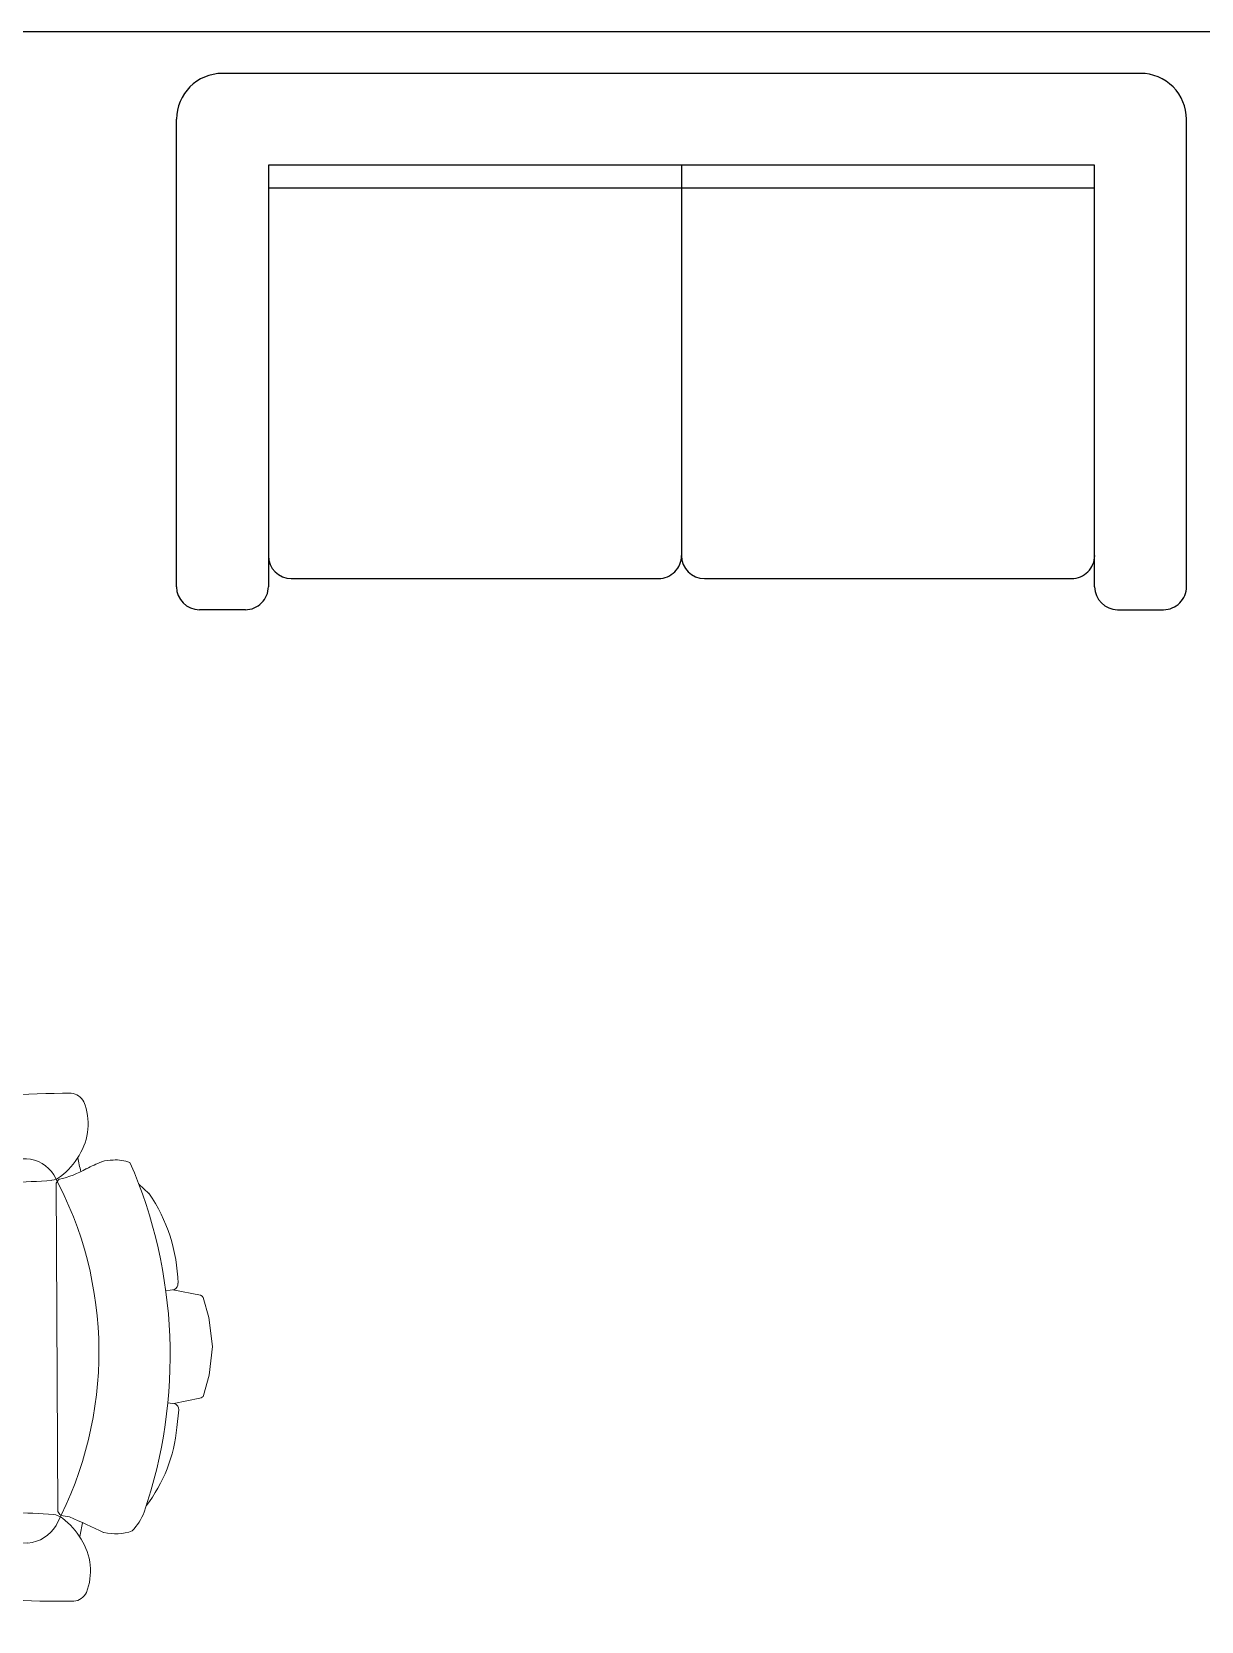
# Model space of a CAD drawing. Header units: inches. Extents: x 484217 to 497210, y -26946 to -21493.
# Drawn here: x 493952.4 to 494019.2, y -25130.9 to -25040.1 of the extents above; entities that cross this region are included whole.
import ezdxf

# ---------------------------------------------------------------- set-up
doc = ezdxf.new("R2010")
doc.units = ezdxf.units.IN
doc.header["$LTSCALE"] = 20
doc.header["$MEASUREMENT"] = 0
doc.layers.add('A-furniture', color=50, linetype='Continuous', lineweight=9)
doc.layers.add('furniture', color=4, linetype='Continuous')
doc.layers.add('I-WALL-IN', color=3, linetype='Continuous')

# ---------------------------------------------------------------- blocks, each defined once
blk = doc.blocks.new('A$C6A0E07C9')
at = {"layer": 'A-furniture'}
for p, q in [((-0.2138, 0.2718), (0.1182, 0.2876)), ((-0.0121, 0.2424), (-0.025, 0.2422)), ((-0.0115, 0.2426), (-0.0121, 0.2424)), ((-0.0112, 0.2428), (-0.0115, 0.2426)), ((-0.0079, 0.2484), (-0.0112, 0.2428)), ((0.0377, 0.2515), (-0.0033, 0.2499)), ((0.0418, 0.2505), (0.045, 0.2473)), ((0.045, 0.2473), (0.0464, 0.2461)), ((0.0464, 0.2461), (0.0478, 0.2453)), ((0.0478, 0.2453), (0.0485, 0.2451)), ((0.1585, 0.2497), (0.1792, -0.1667)), ((-0.2691, 0.1773), (-0.2664, 0.2046)), ((0.3152, 0.1516), (0.3188, 0.1294)), ((0.3146, 0.1213), (0.3056, 0.1197)), ((0.3131, 0.1211), (0.3466, 0.116)), ((0.3514, 0.1128), (0.36, 0.0876)), ((0.36, 0.0876), (0.3659, 0.0513)), ((-0.2841, 0.0379), (-0.2762, 0.0438)), ((-0.2762, 0.0438), (-0.2666, 0.0462)), ((0.3659, 0.0513), (0.3636, 0.0146)), ((-0.2907, 0.0196), (-0.2893, 0.0294)), ((-0.2893, 0.0294), (-0.2841, 0.0379)), ((-0.2883, 0.01), (-0.2907, 0.0196)), ((-0.2824, 0.002), (-0.2883, 0.01)), ((-0.2739, -0.003), (-0.2824, 0.002)), ((0.3636, 0.0146), (0.3576, -0.0113)), ((-0.2641, -0.0045), (-0.2739, -0.003)), ((0.3197, -0.023), (0.3546, -0.0146)), ((0.3546, -0.0146), (0.3564, -0.0132)), ((0.3564, -0.0132), (0.3576, -0.0113)), ((0.3108, -0.0224), (0.3218, -0.0234)), ((0.2962, -0.1472), (0.2839, -0.1595)), ((0.0087, -0.176), (-0.0042, -0.1772)), ((0.0094, -0.1763), (0.0087, -0.176)), ((0.0097, -0.1764), (0.0094, -0.1763)), ((0.0135, -0.1816), (0.0097, -0.1764)), ((0.0591, -0.1802), (0.0183, -0.1827)), ((0.0631, -0.1788), (0.066, -0.1753)), ((0.066, -0.1753), (0.0673, -0.174)), ((0.0673, -0.174), (0.0686, -0.173)), ((0.0686, -0.173), (0.0692, -0.1728)), ((-0.1895, -0.2174), (0.1433, -0.1996))]:
    blk.add_line(p, q, dxfattribs=at)
for centre, radius, start, end in [((0.2241, -0.8917), 1.2574, 92.3594, 100.1757), ((0.1721, 0.3454), 0.0192, 28.1256, 89.2436), ((0.0065, 0.2825), 0.0635, 94.0792, 117.5938), ((0.1209, 0.3234), 0.0749, 330.3794, 24.513), ((0.0274, 0.2777), 0.0792, 129.4999, 189.1152), ((0.117, 0.2414), 0.0463, 34.0902, 88.4441), ((0.1077, 0.3263), 0.0879, 309.6726, 333.0223), ((-0.9196, -0.0126), 1.143, 14.0931, 15.0056), ((-0.21, 0.2233), 0.0487, 94.526, 161.0109), ((-0.0222, 0.2712), 0.0292, 192.0047, 264.4409), ((-0.2488, 0.0248), 0.4712, 334.5973, 30.9732), ((-1.1254, 2.7931), 2.8487, 297.1157, 298.0695), ((0.2336, 0.2226), 0.0597, 72.5282, 107.7011), ((0.1951, 0.2221), 0.0806, 25.5198, 45.5387), ((-0.0038, 0.2437), 0.00623, 84.8455, 131.3174), ((0.0374, 0.2414), 0.0101, 64.5281, 88.6391), ((0.0007, 1.5534), 1.3091, 272.0899, 276.676), ((0.1493, 0.274), 0.0211, 279.8693, 313.3434), ((0.1704, 0.2449), 0.0129, 130.1366, 158.0173), ((0.1866, 0.1808), 0.0779, 100.0525, 108.2672), ((-0.3014, 0.0263), 0.6141, 339.6108, 22.0467), ((0.1276, 0.1249), 0.1894, 8.0925, 40.8276), ((0.5941, -0.0351), 0.8932, 162.1203, 164.4323), ((0.1816, 0.1421), 0.4521, 175.5289, 182.0991), ((72.2191, 3.6268), 72.5738, 182.765274, 182.924882), ((0.31, 0.1288), 0.0088, 301.088, 3.1667), ((0.3467, 0.1108), 0.00513, 22.8184, 91.0076), ((0.1162, -0.0378), 0.2107, 328.6962, 1.8079), ((0.3177, -0.0315), 0.00903, 2.1237, 63.3709), ((0.0809, -0.0616), 0.3414, 182.481, 200.7553), ((0.0015, -0.2058), 0.0292, 101.2525, 173.6887), ((0.0579, -0.1702), 0.0101, 277.0543, 301.1654), ((0.1515, -1.4793), 1.3091, 89.0174, 93.6036), ((0.138, -0.155), 0.0449, 276.7939, 330.1521), ((0.1724, -0.1915), 0.0211, 52.3501, 85.8241), ((0.197, -0.1553), 0.0211, 212.6602, 229.0352), ((0.1633, -0.2919), 0.1223, 63.0548, 80.6357), ((0.1362, -0.2476), 0.0879, 32.6712, 56.0209), ((-0.9196, -0.0126), 1.143, 350.6964, 351.6126), ((-0.1856, -0.1603), 0.0572, 202.8821, 266.1169), ((0.0171, -0.1766), 0.00623, 234.376, 280.848), ((0.1491, -0.2435), 0.0749, 341.1805, 35.314), ((0.3239, 0.0551), 0.2601, 246.1539, 250.8174), ((0.249, -0.1528), 0.0392, 254.2998, 275.9911), ((0.2537, -0.1401), 0.0518, 269.3553, 293.3788), ((0.0516, -0.2073), 0.0792, 176.5782, 236.1936), ((0.0312, -0.2142), 0.0635, 248.0997, 271.6142), ((0.1312, 0.9758), 1.2574, 265.5178, 273.334), ((0.2022, -0.2604), 0.0192, 276.4498, 337.5679)]:
    blk.add_arc(centre, radius, start, end, dxfattribs=at)
blk = doc.blocks.new('A$C356546E5')
at = {"layer": 'furniture'}
for p, q in [((1.129, 49.694), (24.121, 49.694)), ((0, 46.306), (0, 48.565)), ((26.38, 2.259), (26.38, 47.435)), ((21.863, 45.176), (1.129, 45.176)), ((20.733, 4.518), (20.733, 45.176)), ((21.863, 4.518), (21.863, 45.176)), ((1.533, 44.047), (1.533, 25.976)), ((21.863, 24.847), (2.663, 24.847)), ((1.533, 23.718), (1.533, 5.647)), ((1.129, 4.518), (21.863, 4.518)), ((0, 3.388), (0, 1.129)), ((1.129, 0), (24.121, 0))]:
    blk.add_line(p, q, dxfattribs=at)
for centre, major_axis, start_param, end_param in [((1.129, 48.565), (-0.799, 0.799), -0.785398, 0.785398), ((24.121, 47.435), (1.597, 1.597), 5.497787, 7.068583), ((1.129, 46.306), (0.799, 0.799), 2.356194, 3.926991), ((2.663, 44.047), (0.799, 0.799), 0.785398, 2.356194), ((2.663, 25.976), (0.799, 0.799), 2.356194, 3.926991), ((2.663, 23.718), (0.799, 0.799), 0.785398, 2.356194), ((2.663, 5.647), (0.799, 0.799), 2.356194, 3.926991), ((1.129, 3.388), (-0.799, 0.799), -0.785398, 0.785398), ((24.121, 2.259), (-1.597, 1.597), 2.356194, 3.926991), ((1.129, 1.129), (0.799, 0.799), 2.356194, 3.926991)]:
    blk.add_ellipse(centre, major_axis=major_axis, ratio=1, start_param=start_param, end_param=end_param, dxfattribs=at)

msp = doc.modelspace()

# ---------------------------------------------------------------- linework, layer by layer
at = {"layer": 'I-WALL-IN', "elevation": 6.93}
msp.add_lwpolyline([(494049.372, -25040.098), (493857.089, -25040.098)], dxfattribs=at)

# ---------------------------------------------------------------- block references
at = {"layer": 'A-furniture', "xscale": -45.00000000027777, "yscale": 45, "zscale": 45, "rotation": 183.1434728386661}
msp.add_blockref('A$C6A0E07C9', (493946.108, -25113.809, 6.93), dxfattribs=at)
at = {"layer": 'furniture', "xscale": 1.16150430899453, "yscale": 1.16150430899453, "zscale": 1.16150430899453, "rotation": 89.99999999999999}
msp.add_blockref('A$C356546E5', (494018.349, -25073.116), dxfattribs=at)

doc.saveas('drawing.dxf')
